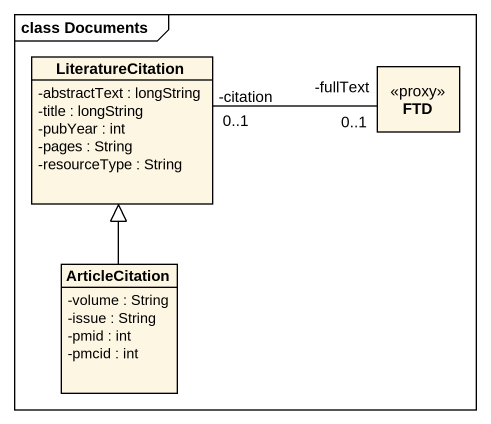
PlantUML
@startuml
mainframe class Documents
hide circle
hide empty members
skinparam classAttributeIconSize 0
class LiteratureCitation {
  -abstractText : longString
  -title : longString
  -pubYear : int
  -pages : String
  -resourceType : String
}
class FTD <<proxy>>
class ArticleCitation {
  -volume : String
  -issue : String
  -pmid : int
  -pmcid : int
}
LiteratureCitation "-citation\n0..1" -right- "-fullText\n0..1" FTD
ArticleCitation -up-|> LiteratureCitation
@enduml
